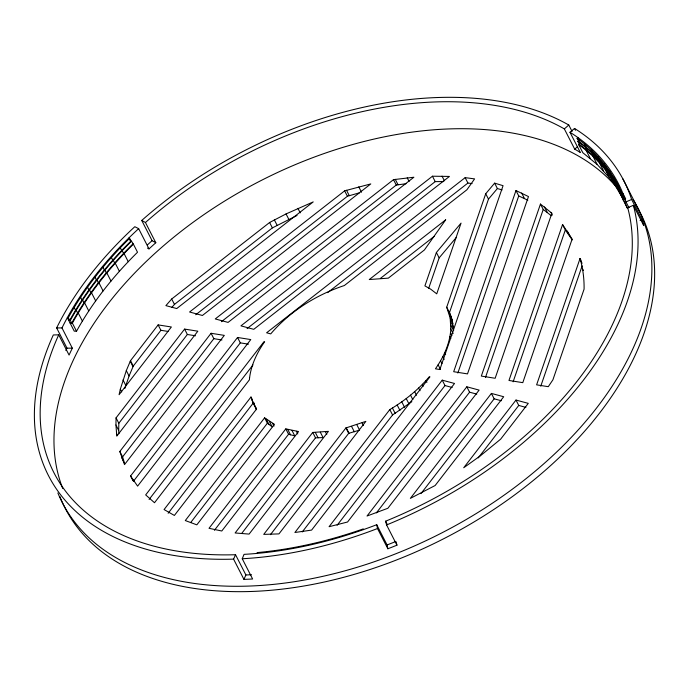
<?xml version="1.0" encoding="UTF-8"?>
<svg xmlns="http://www.w3.org/2000/svg" width="689" height="689" viewBox="0 0 689 689"><rect width="100%" height="100%" fill="white"/><g stroke="black" fill="none" stroke-linecap="round" stroke-linejoin="round"><path stroke-width="1.03" d="M115.941 425.027L116.053 417.87L184.609 329.092L197.838 331.185L116.794 436.137L115.941 425.027L118.706 430.427L118.896 433.631M118.706 430.427L118.818 423.27L116.053 417.87M450.821 329.006L450.167 317.982L446.713 307.208L485.719 193.747L494.624 183.145L503.065 185.677L439.866 369.519L435.439 368.813C443.664 357.083 449.977 343.484 450.821 329.006L453.121 333.51M120.325 389.19L119.094 394.702L171.372 326.991L158.134 324.898L130.505 360.683L126.311 370.613L120.325 389.19L121.703 391.895M124.873 388.424L129.076 376.013L133.27 366.083L160.899 330.298L168.03 331.426M436.387 252.484L424.906 285.883L430.728 289.199L436.74 293.85L461.053 223.115L436.387 252.484L439.143 257.884L428.713 288.243M502.083 189.949L497.389 188.536L488.484 199.138L449.478 312.608L452.165 319.894L453.638 330.642L450.882 325.251M515.966 190.543L453.689 371.707L467.512 373.894L528.472 196.563L515.966 190.543L518.731 195.934L527.826 200.198M457.849 373.033L518.731 195.934M540.46 204.073L481.327 376.082L495.15 378.27L551.889 213.228L540.46 204.073L543.225 209.473L551.312 215.726M485.495 377.408L543.225 209.473M562.56 224.58L508.973 380.457L522.787 382.653L572.146 239.074L562.56 224.58L565.324 229.971L572.223 239.901M513.124 381.809L565.324 229.971M580.052 258.478L536.61 384.841L548.28 386.684L552.905 379.82L584.083 289.147C584.255 278.812 582.946 268.409 580.052 258.478L580.973 260.278M540.762 386.193L582.119 265.894M256.911 553.422L257.195 552.604C293.385 549.271 329.006 540.917 363.275 528.894L363.37 529.634M243.932 579.371L245.895 574.962L235.535 554.723A317.095 196.089 -27.1 0 1 58.72 334.828L53.311 334.957A323.262 199.905 -27.1 0 0 233.58 559.132L243.932 579.371A323.262 199.905 -27.1 0 0 252.613 578.993L242.252 558.753L244.052 554.352A317.095 196.089 -27.1 0 0 376.719 524.708L387.08 544.947L387.864 548.771A323.262 199.905 -27.1 0 0 396.942 545.18L396.218 542.364M233.58 559.132L235.535 554.723M68.306 317.698C84.514 288.286 105.753 261.863 129.61 238.308L130.988 241.012C107.131 264.559 85.892 290.982 69.692 320.394L68.306 317.698L67.324 317.655L74.231 331.151L76.522 331.245C92.653 301.971 113.78 275.686 137.524 252.243L133.382 244.147L131.496 241.228L130.23 240.676L128.852 237.981L129.61 238.308M132.874 243.932C109.077 267.427 87.891 293.781 71.725 323.124L70.347 320.419C86.513 291.077 107.699 264.722 131.496 241.228M76.522 331.245L72.379 323.15C88.502 293.876 109.637 267.59 133.382 244.147M118.818 423.27L187.365 334.484L195.512 335.776M119.826 451.459L211.075 333.278L224.313 335.379L124.52 464.61L119.826 451.459L122.59 456.85L124.545 463.215L121.789 457.823M122.59 456.85L213.84 338.678L221.979 339.97M130.574 476.004L237.541 337.472L250.779 339.574L137.611 486.124L130.574 476.004L132.874 480.5M133.33 481.404L240.306 342.872L248.453 344.164M149.1 499.456L252.966 364.946M250.968 397.028L164.085 509.55L174.377 515.45L256.575 408.999L253.027 402.712L250.968 397.028L252.346 399.732M168.15 513.253L253.733 402.428L254.474 404.856L251.718 399.456M264.619 417.818L185.289 520.557L196.83 524.846L274.446 424.329L264.619 417.818L267.384 423.218L272.103 426.775L269.347 421.384M190.672 522.555L267.384 423.218M285.806 428.859L209.017 528.299L221.78 531.004L298.561 431.564L285.806 428.859L288.562 434.259L294.754 435.861L291.99 430.461M214.408 530.297L288.562 434.259M312.737 432.442L235.121 532.967L249.108 534.087L328.438 431.348L312.737 432.442L315.502 437.842L323.081 437.584L320.316 432.184M241.83 533.252L315.502 437.842M345.921 427.947L263.723 534.388L278.95 533.897L365.842 421.384L345.921 427.947L348.686 433.338L270.433 534.681M389.81 409.576L294.892 532.494L311.609 530.091L429.945 376.84L429.359 376.685C418.223 389.845 404.632 400.826 389.81 409.576L392.566 414.976L302.238 531.96M442.235 380.156L329.066 526.715L347.557 522.004L454.525 383.472L442.235 380.156L444.999 385.556L452.165 387.485M337.093 525.294L444.999 385.556M466.823 386.787L367.03 516.018L387.864 508.275L479.113 390.103L466.823 386.787L469.579 392.187L476.754 394.117M376.358 512.909L469.579 392.187M491.403 393.419L410.36 498.371L435.147 485.512L503.702 396.735L491.403 393.419L494.168 398.819L501.342 400.748M420.97 493.608L494.168 398.819M515.992 400.051L463.714 467.753L480.483 455.722L500.653 439.151L528.282 403.366L515.992 400.051L518.757 405.442L525.922 407.38M478.235 457.918L518.757 405.442M439.143 257.884L456.273 237.49M171.69 299L165.894 305.623L176.737 308.551L313.219 201.911L286.056 213.926L269.614 222.487L171.69 299L174.455 304.4L171.88 307.346M568.787 125.019A323.262 199.905 -27.1 0 0 141.736 220.446L145.448 222.504A317.095 196.089 -27.1 0 1 564.351 128.903L568.787 125.019L572.085 131.461M564.351 128.903L574.704 149.143L577.666 146.55M574.704 149.143A317.095 196.089 -27.1 0 1 580.336 152.502L569.984 132.262L574.531 128.447A323.262 199.905 -27.1 0 1 631.624 199.448L641.984 219.688A323.262 199.905 -27.1 0 1 643.733 225.579L633.372 205.331L627.696 207.682A317.095 196.089 -27.1 0 1 385.616 521.185L386.581 524.94L396.942 545.18M577.106 138.317C595.184 151.201 610.092 168.512 619.626 188.605L615.406 180.802L605.269 166.144L592.928 152.846L578.484 141.012L577.106 138.317L577.985 137.619M577.899 141.478C593.384 152.717 607.043 166.919 616.112 183.868L611.332 176.393L600.11 162.44L593.685 155.981L579.277 144.173L577.899 141.478L579.363 140.315M578.691 144.638C598.534 158.522 613.821 178.107 623.769 200.094L614.812 184.876L609.489 177.745L597.208 164.507L582.834 152.734L578.691 144.638L579.277 144.173M392.566 414.976L411.858 401.678M174.455 304.4L272.379 227.887L297.037 215.468M344.655 190.844L189.578 312.014L202.411 315.476L370.777 183.92L344.655 190.844L347.411 196.244L195.728 314.761M393.514 179.648L215.252 318.938L228.085 322.4L413.874 177.237L393.514 179.648L396.27 185.048L406.01 183.73M221.393 321.694L396.27 185.048M432.451 176.212L240.926 325.863L253.759 329.325L449.435 176.436L432.451 176.212L435.215 181.612L443.742 181.56M247.075 328.61L435.215 181.612M465.161 177.641L266.6 332.787L270.717 333.898C290.043 311.23 316.208 294.858 344.371 285.513L466.918 189.759L474.592 178.89L465.161 177.641L467.917 183.041L472.111 183.593M327.663 292.627L467.917 183.041M380.431 278.382L434.156 236.405M618.24 185.901L621.874 193.997L622.925 193.506L623.846 195.306M622.563 197.028L623.941 199.724L618.937 188.95L622.563 197.028L624.303 196.201L625.224 198.001M619.626 191.998L623.244 200.051L625.69 198.906M623.244 200.051L627.386 208.147L629.014 207.38M569.984 132.262A317.095 196.089 -27.1 0 1 625.982 201.903L631.624 199.448M640.098 220.506L641.984 219.688M347.411 196.244L359.494 192.799M348.686 433.338L359.589 430.108L356.824 424.717M56.644 327.93L61.984 327.938A317.095 196.089 -27.1 0 1 138.653 228.645L134.803 226.707A323.262 199.905 -27.1 0 0 56.644 327.93L67.005 348.169A323.262 199.905 -27.1 0 0 65.86 350.512M67.005 348.169L72.336 348.178A317.095 196.089 -27.1 0 0 69.072 355.068L58.72 334.828M68.711 320.359L70.347 320.419M70.089 323.055L72.379 323.15M147.472 248.109L149.005 248.893A317.095 196.089 -27.1 0 1 155.809 242.743L145.448 222.504M141.736 220.446L152.088 240.685L155.809 242.743M614.726 181.173L620.315 191.645M622.804 178.761L639.538 211.54M614.028 178.107L615.406 180.802M621.874 193.997L623.261 196.692L620.031 189.501M625.982 201.903L628.807 207.423M609.24 170.614L610.618 173.309M615.432 184.239L619.575 192.334M609.954 173.697L611.332 176.393M603.891 163.448L605.269 166.144M610.669 176.78L614.812 184.876M604.615 166.549L605.993 169.244M605.347 169.649L609.489 177.745M597.983 156.618L599.37 159.323M598.732 159.736L600.11 162.44M599.473 162.854L603.616 170.95M591.55 150.15L592.928 152.846M592.307 153.285L593.685 155.981M593.065 156.412L597.208 164.507M584.582 144.044L585.96 146.74M585.357 147.188L586.735 149.892M586.132 150.34L590.275 158.436M574.531 128.447L575.479 130.29M567.323 231.039L570.087 236.439M580.706 260.588L582.084 263.293M582.481 268.684L583.402 270.484M551.011 212.376L552.397 215.071M544.456 206.915L547.212 212.315M521.651 193.032L524.415 198.432M494.624 183.145L497.389 188.536M485.719 193.747L488.484 199.138M442.045 176.151L444.345 180.656M407.233 177.822L409.077 181.422M395.271 179.355L398.035 184.755M446.713 307.208L449.814 313.271M448.358 311.127L451.123 316.518M449.4 314.494L452.165 319.894M450.167 317.982L452.931 323.382M450.666 321.565L453.422 326.965M450.485 332.847L451.863 335.543M449.874 336.74L450.795 338.54M444.724 352.725L445.645 354.516M358.78 186.831L361.544 192.222M442.777 356.764L444.155 359.46M440.572 360.795L441.959 363.499M438.126 364.817L440.426 369.321M346.524 190.25L349.289 195.65M425.991 380.535L426.913 382.335M422.417 384.316L423.339 386.116M418.636 388.019L420.023 390.723M414.675 391.636L416.518 395.236M410.532 395.15L412.84 399.646M406.226 398.552L408.99 403.952M401.773 401.842L404.529 407.233M297.924 208.354L300.232 212.858M397.165 404.994L399.93 410.394M392.437 408.017L395.202 413.417M286.056 213.926L288.812 219.326M274.351 219.877L277.116 225.277M269.614 222.487L272.379 227.887M362.087 422.857L363.465 425.552M351.554 426.388L354.31 431.779M346.274 427.86L349.03 433.252M385.616 521.185L387.029 523.941M376.719 524.708L377.503 528.532L387.864 548.771M325.397 431.736L326.784 434.432M315.312 432.425L318.077 437.825M296.382 431.28L297.769 433.975M287.752 429.445L290.517 434.845M237.541 337.472L240.306 342.872M272.62 423.373L274.007 426.078M266.29 419.205L269.054 424.605M253.027 402.712L256.437 409.43M211.075 333.278L213.84 338.678M138.653 228.645L149.005 248.893M184.609 329.092L187.365 334.484M124.089 253.586L128.232 261.682M122.177 250.693L123.564 253.388M120.274 247.799L121.652 250.495M158.134 324.898L160.899 330.298M115.235 263.189L119.378 271.285M113.306 260.321L114.684 263.017M111.377 257.445L112.755 260.149M106.847 272.939L110.989 281.034M104.9 270.088L106.278 272.792M102.945 267.246L104.323 269.942M98.932 282.809L103.074 290.904M96.968 279.984L98.346 282.688M94.996 277.167L96.374 279.863M130.505 360.683L133.27 366.083M130.23 361.251L132.994 366.651M91.516 292.791L95.659 300.886M89.527 289.991L90.914 292.687M87.537 287.192L88.924 289.888M126.311 370.613L129.076 376.013M84.609 302.85L88.752 310.946M82.602 300.077L83.989 302.772M123.004 379.94L125.768 385.332M80.596 297.303L81.982 299.999M78.227 312.978L82.37 321.074M76.203 310.231L77.581 312.927M74.179 307.483L75.566 310.179M116.45 433.57L117.363 435.37M61.984 327.938L72.336 348.178M132.753 479.544L133.666 481.344M256.575 409.671L254.801 405.666M624.174 200.99L627.386 208.147M632.984 199.457A323.262 199.905 -27.1 0 1 440.59 533.519A323.262 199.905 -27.1 0 1 57.859 492.954M633.372 205.331A323.262 199.905 -27.1 0 1 386.581 524.94M377.503 528.532A323.262 199.905 -27.1 0 1 242.252 558.753M62.699 488.467A317.095 196.089 -27.1 0 1 254.043 184.196A317.095 196.089 -27.1 0 1 620.755 192.489M635.749 204.848A323.262 199.905 -27.1 0 1 441.882 539.659A323.262 199.905 -27.1 0 1 59.865 496.45M609.748 173.878A317.095 196.089 -27.1 0 1 611.109 175.514M613.727 178.839A317.095 196.089 -27.1 0 1 615.621 181.379M616.844 183.093A317.095 196.089 -27.1 0 1 618.619 185.711M147.455 244.853A323.262 199.905 -27.1 0 1 152.088 240.685M395.977 541.425A317.095 196.089 -27.1 0 1 387.08 544.947M251.563 574.738A317.095 196.089 -27.1 0 1 245.895 574.962M249.59 377.736L249.409 379.811L154.5 502.729L145.68 494.909L264.016 341.666L264.636 341.761C257.126 352.467 251.261 364.653 249.59 377.736M445.662 219.851L424.415 249.952L388.346 278.132L369.27 279.545L445.662 219.851"/></g></svg>
